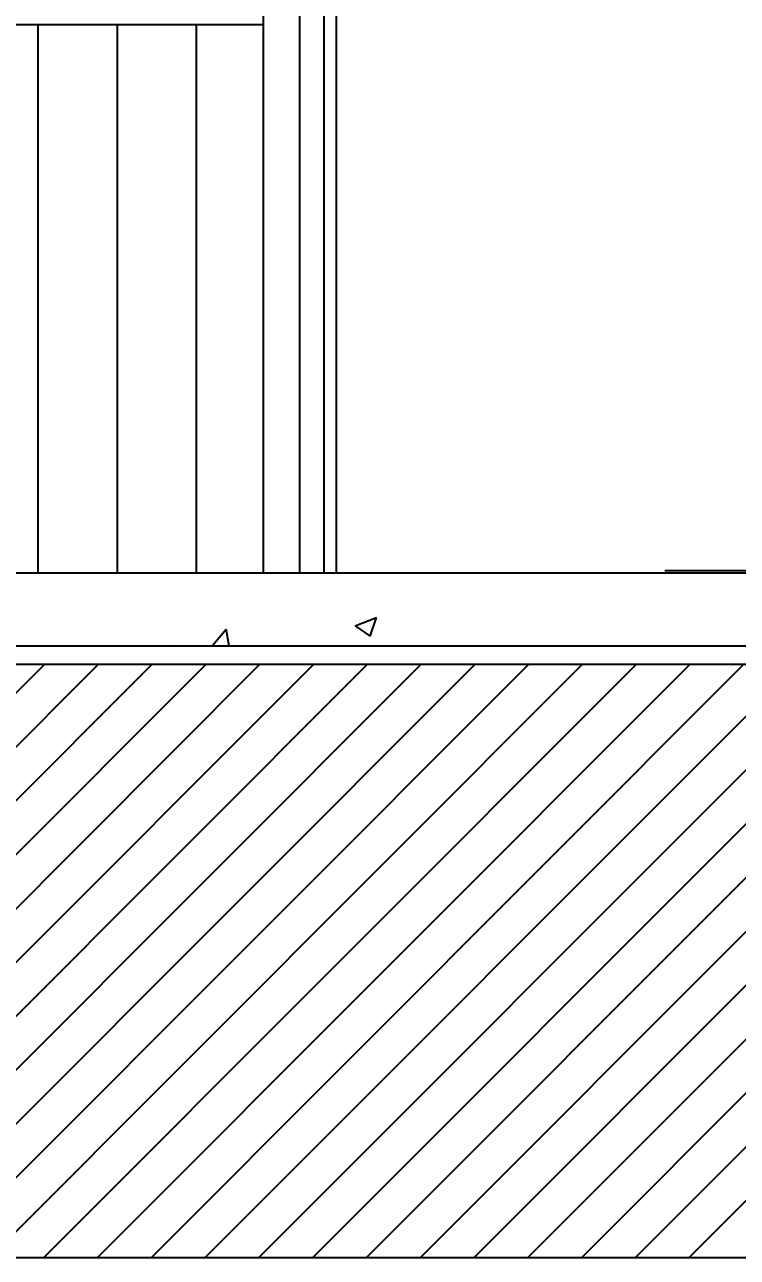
# Model space of a CAD drawing. Extents: x -43 to 70, y -5 to 23.
# Drawn here: x 28.616 to 29.787, y 10.528 to 12.552 of the extents above; entities that cross this region are included whole.
import ezdxf

# ---------------------------------------------------------------- set-up
doc = ezdxf.new("R2010")
doc.units = 0
doc.header["$LTSCALE"] = 20
doc.layers.get('0').update_dxf_attribs({"color": 5, "linetype": 'CONTINUOUS'})
doc.layers.get('DEFPOINTS').update_dxf_attribs({"linetype": 'CONTINUOUS'})
for name, color, linetype in [('BASE', 1, 'CONTINUOUS'), ('CONTRAPIS', 1, 'CONTINUOUS'), ('COTAS', 244, 'CONTINUOUS'), ('PAREDE', 7, 'CONTINUOUS'), ('TEXTO', 1, 'CONTINUOUS')]:
    doc.layers.add(name, color=color, linetype=linetype)
doc.styles.add('ROMANC', font='romanc')
doc.dimstyles.new('ISO-25', dxfattribs={"dimscale": 0.8, "dimtxt": 0.12, "dimasz": 0.06, "dimexe": 0.05, "dimexo": 0.5, "dimgap": 0.02, "dimtad": 1, "dimtoh": 1, "dimzin": 1, "dimtxsty": 'ROMANC', "dimblk1": 'OBLIQUE', "dimblk2": 'OBLIQUE', "dimsah": 1, "dimcen": 0.12, "dimclrd": 244, "dimclre": 244, "dimclrt": 244, "dimazin": 3, "dimtfac": 1, "dimtdec": 4, "dimtmove": 0, "dimatfit": 3, "dimtvp": 1, "dimtolj": 1, "dimtzin": 0})

# ---------------------------------------------------------------- blocks, each defined once
blk = doc.blocks.new('*X72')
at = {"color": 0, "linetype": 'CONTINUOUS'}
for p, q in [((27.6755, 10.5281), (28.6492, 11.5019)), ((27.7639, 10.5281), (28.7376, 11.5019)), ((27.8522, 10.5281), (28.826, 11.5019)), ((27.9406, 10.5281), (28.9144, 11.5019)), ((28.029, 10.5281), (29.0028, 11.5019)), ((28.1174, 10.5281), (29.0912, 11.5019)), ((28.2058, 10.5281), (29.1796, 11.5019)), ((28.2942, 10.5281), (29.268, 11.5019)), ((28.3826, 10.5281), (29.3563, 11.5019)), ((28.471, 10.5281), (29.4447, 11.5019)), ((28.5594, 10.5281), (29.5331, 11.5019)), ((28.6477, 10.5281), (29.6215, 11.5019)), ((28.7361, 10.5281), (29.7099, 11.5019)), ((28.8245, 10.5281), (29.7983, 11.5019)), ((28.9129, 10.5281), (29.8867, 11.5019)), ((29.0013, 10.5281), (29.9751, 11.5019)), ((29.62, 10.5281), (30.5938, 11.5019)), ((29.7084, 10.5281), (30.6822, 11.5019)), ((29.0897, 10.5281), (30.038, 11.4764)), ((29.1781, 10.5281), (30.038, 11.388)), ((29.2665, 10.5281), (30.038, 11.2996)), ((29.3548, 10.5281), (30.038, 11.2113)), ((29.4432, 10.5281), (30.0595, 11.1444)), ((29.5316, 10.5281), (30.1479, 11.1444))]:
    blk.add_line(p, q, dxfattribs=at)
blk = doc.blocks.new('*X165')
at = {"color": 0, "linetype": 'CONTINUOUS'}
for p, q in [((29.2039, 11.6479), (29.2039, 11.6479)), ((29.4708, 11.6366), (29.4708, 11.6366)), ((29.0332, 11.635), (29.0332, 11.635)), ((29.4826, 11.6167), (29.4826, 11.6167)), ((29.5003, 11.6353), (29.5003, 11.6353)), ((29.6078, 11.6332), (29.6078, 11.6332)), ((29.7377, 11.6253), (29.7377, 11.6253)), ((29.2436, 11.6001), (29.2436, 11.6001)), ((28.7416, 11.585), (28.7416, 11.585)), ((29.1593, 11.5649), (29.1943, 11.5783)), ((29.1842, 11.5481), (29.1943, 11.5783)), ((28.9243, 11.5319), (28.9473, 11.5593)), ((28.9523, 11.5319), (28.9473, 11.5593)), ((28.9839, 11.5626), (28.9839, 11.5626)), ((29.1593, 11.5649), (29.1842, 11.5481)), ((29.1669, 11.5751), (29.1669, 11.5751)), ((28.9775, 11.5502), (28.9775, 11.5502)), ((28.8523, 11.5337), (28.8523, 11.5337))]:
    blk.add_line(p, q, dxfattribs=at)
blk = doc.blocks.new('*X167')
at = {"color": 0, "linetype": 'CONTINUOUS'}
for p, q in [((29.2039, 11.6479), (29.2039, 11.6479)), ((29.4708, 11.6366), (29.4708, 11.6366)), ((29.0332, 11.635), (29.0332, 11.635)), ((29.4826, 11.6167), (29.4826, 11.6167)), ((29.5003, 11.6353), (29.5003, 11.6353)), ((29.6078, 11.6332), (29.6078, 11.6332)), ((29.7377, 11.6253), (29.7377, 11.6253)), ((29.2436, 11.6001), (29.2436, 11.6001)), ((28.7416, 11.585), (28.7416, 11.585)), ((29.1593, 11.5649), (29.1943, 11.5783)), ((29.1842, 11.5481), (29.1943, 11.5783)), ((28.9243, 11.5319), (28.9473, 11.5593)), ((28.9523, 11.5319), (28.9473, 11.5593)), ((28.9839, 11.5626), (28.9839, 11.5626)), ((29.1593, 11.5649), (29.1842, 11.5481)), ((29.1669, 11.5751), (29.1669, 11.5751)), ((28.9775, 11.5502), (28.9775, 11.5502)), ((28.8523, 11.5337), (28.8523, 11.5337))]:
    blk.add_line(p, q, dxfattribs=at)
blk = doc.blocks.new('*X169')
at = {"color": 0, "linetype": 'CONTINUOUS'}
for p, q in [((29.2039, 11.6479), (29.2039, 11.6479)), ((29.4708, 11.6366), (29.4708, 11.6366)), ((29.0332, 11.635), (29.0332, 11.635)), ((29.4826, 11.6167), (29.4826, 11.6167)), ((29.5003, 11.6353), (29.5003, 11.6353)), ((29.6078, 11.6332), (29.6078, 11.6332)), ((29.7377, 11.6253), (29.7377, 11.6253)), ((29.2436, 11.6001), (29.2436, 11.6001)), ((28.7416, 11.585), (28.7416, 11.585)), ((29.1593, 11.5649), (29.1943, 11.5783)), ((29.1842, 11.5481), (29.1943, 11.5783)), ((28.9243, 11.5319), (28.9473, 11.5593)), ((28.9523, 11.5319), (28.9473, 11.5593)), ((28.9839, 11.5626), (28.9839, 11.5626)), ((29.1593, 11.5649), (29.1842, 11.5481)), ((29.1669, 11.5751), (29.1669, 11.5751)), ((28.9775, 11.5502), (28.9775, 11.5502)), ((28.8523, 11.5337), (28.8523, 11.5337))]:
    blk.add_line(p, q, dxfattribs=at)
blk = doc.blocks.new('*X171')
at = {"color": 0, "linetype": 'CONTINUOUS'}
for p, q in [((29.2039, 11.6479), (29.2039, 11.6479)), ((29.4708, 11.6366), (29.4708, 11.6366)), ((29.0332, 11.635), (29.0332, 11.635)), ((29.4826, 11.6167), (29.4826, 11.6167)), ((29.5003, 11.6353), (29.5003, 11.6353)), ((29.6078, 11.6332), (29.6078, 11.6332)), ((29.7377, 11.6253), (29.7377, 11.6253)), ((29.2436, 11.6001), (29.2436, 11.6001)), ((28.7416, 11.585), (28.7416, 11.585)), ((29.1593, 11.5649), (29.1943, 11.5783)), ((29.1842, 11.5481), (29.1943, 11.5783)), ((28.9243, 11.5319), (28.9473, 11.5593)), ((28.9523, 11.5319), (28.9473, 11.5593)), ((28.9839, 11.5626), (28.9839, 11.5626)), ((29.1593, 11.5649), (29.1842, 11.5481)), ((29.1669, 11.5751), (29.1669, 11.5751)), ((28.9775, 11.5502), (28.9775, 11.5502)), ((28.8523, 11.5337), (28.8523, 11.5337))]:
    blk.add_line(p, q, dxfattribs=at)
blk = doc.blocks.new('*X173')
at = {"color": 0, "linetype": 'CONTINUOUS'}
for p, q in [((29.2039, 11.6479), (29.2039, 11.6479)), ((29.4708, 11.6366), (29.4708, 11.6366)), ((29.0332, 11.635), (29.0332, 11.635)), ((29.4826, 11.6167), (29.4826, 11.6167)), ((29.5003, 11.6353), (29.5003, 11.6353)), ((29.6078, 11.6332), (29.6078, 11.6332)), ((29.7377, 11.6253), (29.7377, 11.6253)), ((29.2436, 11.6001), (29.2436, 11.6001)), ((28.7416, 11.585), (28.7416, 11.585)), ((29.1593, 11.5649), (29.1943, 11.5783)), ((29.1842, 11.5481), (29.1943, 11.5783)), ((28.9243, 11.5319), (28.9473, 11.5593)), ((28.9523, 11.5319), (28.9473, 11.5593)), ((28.9839, 11.5626), (28.9839, 11.5626)), ((29.1593, 11.5649), (29.1842, 11.5481)), ((29.1669, 11.5751), (29.1669, 11.5751)), ((28.9775, 11.5502), (28.9775, 11.5502)), ((28.8523, 11.5337), (28.8523, 11.5337))]:
    blk.add_line(p, q, dxfattribs=at)
blk = doc.blocks.new('*X175')
at = {"color": 0, "linetype": 'CONTINUOUS'}
for p, q in [((29.2039, 11.6479), (29.2039, 11.6479)), ((29.4708, 11.6366), (29.4708, 11.6366)), ((29.0332, 11.635), (29.0332, 11.635)), ((29.4826, 11.6167), (29.4826, 11.6167)), ((29.5003, 11.6353), (29.5003, 11.6353)), ((29.6078, 11.6332), (29.6078, 11.6332)), ((29.7377, 11.6253), (29.7377, 11.6253)), ((29.2436, 11.6001), (29.2436, 11.6001)), ((28.7416, 11.585), (28.7416, 11.585)), ((29.1593, 11.5649), (29.1943, 11.5783)), ((29.1842, 11.5481), (29.1943, 11.5783)), ((28.9243, 11.5319), (28.9473, 11.5593)), ((28.9523, 11.5319), (28.9473, 11.5593)), ((28.9839, 11.5626), (28.9839, 11.5626)), ((29.1593, 11.5649), (29.1842, 11.5481)), ((29.1669, 11.5751), (29.1669, 11.5751)), ((28.9775, 11.5502), (28.9775, 11.5502)), ((28.8523, 11.5337), (28.8523, 11.5337))]:
    blk.add_line(p, q, dxfattribs=at)
blk = doc.blocks.new('*X177')
at = {"color": 0, "linetype": 'CONTINUOUS'}
for p, q in [((29.2039, 11.6479), (29.2039, 11.6479)), ((29.4708, 11.6366), (29.4708, 11.6366)), ((29.0332, 11.635), (29.0332, 11.635)), ((29.4826, 11.6167), (29.4826, 11.6167)), ((29.5003, 11.6353), (29.5003, 11.6353)), ((29.6078, 11.6332), (29.6078, 11.6332)), ((29.7377, 11.6253), (29.7377, 11.6253)), ((29.2436, 11.6001), (29.2436, 11.6001)), ((28.7416, 11.585), (28.7416, 11.585)), ((29.1593, 11.5649), (29.1943, 11.5783)), ((29.1842, 11.5481), (29.1943, 11.5783)), ((28.9243, 11.5319), (28.9473, 11.5593)), ((28.9523, 11.5319), (28.9473, 11.5593)), ((28.9839, 11.5626), (28.9839, 11.5626)), ((29.1593, 11.5649), (29.1842, 11.5481)), ((29.1669, 11.5751), (29.1669, 11.5751)), ((28.9775, 11.5502), (28.9775, 11.5502)), ((28.8523, 11.5337), (28.8523, 11.5337))]:
    blk.add_line(p, q, dxfattribs=at)
blk = doc.blocks.new('*X179')
at = {"color": 0, "linetype": 'CONTINUOUS'}
for p, q in [((29.2039, 11.6479), (29.2039, 11.6479)), ((29.4708, 11.6366), (29.4708, 11.6366)), ((29.0332, 11.635), (29.0332, 11.635)), ((29.4826, 11.6167), (29.4826, 11.6167)), ((29.5003, 11.6353), (29.5003, 11.6353)), ((29.6078, 11.6332), (29.6078, 11.6332)), ((29.7377, 11.6253), (29.7377, 11.6253)), ((29.2436, 11.6001), (29.2436, 11.6001)), ((28.7416, 11.585), (28.7416, 11.585)), ((29.1593, 11.5649), (29.1943, 11.5783)), ((29.1842, 11.5481), (29.1943, 11.5783)), ((28.9243, 11.5319), (28.9473, 11.5593)), ((28.9523, 11.5319), (28.9473, 11.5593)), ((28.9839, 11.5626), (28.9839, 11.5626)), ((29.1593, 11.5649), (29.1842, 11.5481)), ((29.1669, 11.5751), (29.1669, 11.5751)), ((28.9775, 11.5502), (28.9775, 11.5502)), ((28.8523, 11.5337), (28.8523, 11.5337))]:
    blk.add_line(p, q, dxfattribs=at)
blk = doc.blocks.new('*X181')
at = {"color": 0, "linetype": 'CONTINUOUS'}
for p, q in [((29.2039, 11.6479), (29.2039, 11.6479)), ((29.4708, 11.6366), (29.4708, 11.6366)), ((29.0332, 11.635), (29.0332, 11.635)), ((29.4826, 11.6167), (29.4826, 11.6167)), ((29.5003, 11.6353), (29.5003, 11.6353)), ((29.6078, 11.6332), (29.6078, 11.6332)), ((29.7377, 11.6253), (29.7377, 11.6253)), ((29.2436, 11.6001), (29.2436, 11.6001)), ((28.7416, 11.585), (28.7416, 11.585)), ((29.1593, 11.5649), (29.1943, 11.5783)), ((29.1842, 11.5481), (29.1943, 11.5783)), ((28.9243, 11.5319), (28.9473, 11.5593)), ((28.9523, 11.5319), (28.9473, 11.5593)), ((28.9839, 11.5626), (28.9839, 11.5626)), ((29.1593, 11.5649), (29.1842, 11.5481)), ((29.1669, 11.5751), (29.1669, 11.5751)), ((28.9775, 11.5502), (28.9775, 11.5502)), ((28.8523, 11.5337), (28.8523, 11.5337))]:
    blk.add_line(p, q, dxfattribs=at)
blk = doc.blocks.new('*X183')
at = {"color": 0, "linetype": 'CONTINUOUS'}
for p, q in [((29.2039, 11.6479), (29.2039, 11.6479)), ((29.4708, 11.6366), (29.4708, 11.6366)), ((29.0332, 11.635), (29.0332, 11.635)), ((29.4826, 11.6167), (29.4826, 11.6167)), ((29.5003, 11.6353), (29.5003, 11.6353)), ((29.6078, 11.6332), (29.6078, 11.6332)), ((29.7377, 11.6253), (29.7377, 11.6253)), ((29.2436, 11.6001), (29.2436, 11.6001)), ((28.7416, 11.585), (28.7416, 11.585)), ((29.1593, 11.5649), (29.1943, 11.5783)), ((29.1842, 11.5481), (29.1943, 11.5783)), ((28.9243, 11.5319), (28.9473, 11.5593)), ((28.9523, 11.5319), (28.9473, 11.5593)), ((28.9839, 11.5626), (28.9839, 11.5626)), ((29.1593, 11.5649), (29.1842, 11.5481)), ((29.1669, 11.5751), (29.1669, 11.5751)), ((28.9775, 11.5502), (28.9775, 11.5502)), ((28.8523, 11.5337), (28.8523, 11.5337))]:
    blk.add_line(p, q, dxfattribs=at)
blk = doc.blocks.new('*X185')
at = {"color": 0, "linetype": 'CONTINUOUS'}
for p, q in [((29.2039, 11.6479), (29.2039, 11.6479)), ((29.4708, 11.6366), (29.4708, 11.6366)), ((29.0332, 11.635), (29.0332, 11.635)), ((29.4826, 11.6167), (29.4826, 11.6167)), ((29.5003, 11.6353), (29.5003, 11.6353)), ((29.6078, 11.6332), (29.6078, 11.6332)), ((29.7377, 11.6253), (29.7377, 11.6253)), ((29.2436, 11.6001), (29.2436, 11.6001)), ((28.7416, 11.585), (28.7416, 11.585)), ((29.1593, 11.5649), (29.1943, 11.5783)), ((29.1842, 11.5481), (29.1943, 11.5783)), ((28.9243, 11.5319), (28.9473, 11.5593)), ((28.9523, 11.5319), (28.9473, 11.5593)), ((28.9839, 11.5626), (28.9839, 11.5626)), ((29.1593, 11.5649), (29.1842, 11.5481)), ((29.1669, 11.5751), (29.1669, 11.5751)), ((28.9775, 11.5502), (28.9775, 11.5502)), ((28.8523, 11.5337), (28.8523, 11.5337))]:
    blk.add_line(p, q, dxfattribs=at)
blk = doc.blocks.new('*X187')
at = {"color": 0, "linetype": 'CONTINUOUS'}
for p, q in [((29.2039, 11.6479), (29.2039, 11.6479)), ((29.4708, 11.6366), (29.4708, 11.6366)), ((29.0332, 11.635), (29.0332, 11.635)), ((29.4826, 11.6167), (29.4826, 11.6167)), ((29.5003, 11.6353), (29.5003, 11.6353)), ((29.6078, 11.6332), (29.6078, 11.6332)), ((29.7377, 11.6253), (29.7377, 11.6253)), ((29.2436, 11.6001), (29.2436, 11.6001)), ((28.7416, 11.585), (28.7416, 11.585)), ((29.1593, 11.5649), (29.1943, 11.5783)), ((29.1842, 11.5481), (29.1943, 11.5783)), ((28.9243, 11.5319), (28.9473, 11.5593)), ((28.9523, 11.5319), (28.9473, 11.5593)), ((28.9839, 11.5626), (28.9839, 11.5626)), ((29.1593, 11.5649), (29.1842, 11.5481)), ((29.1669, 11.5751), (29.1669, 11.5751)), ((28.9775, 11.5502), (28.9775, 11.5502)), ((28.8523, 11.5337), (28.8523, 11.5337))]:
    blk.add_line(p, q, dxfattribs=at)
blk = doc.blocks.new('*X189')
at = {"color": 0, "linetype": 'CONTINUOUS'}
for p, q in [((29.2039, 11.6479), (29.2039, 11.6479)), ((29.4708, 11.6366), (29.4708, 11.6366)), ((29.0332, 11.635), (29.0332, 11.635)), ((29.4826, 11.6167), (29.4826, 11.6167)), ((29.5003, 11.6353), (29.5003, 11.6353)), ((29.6078, 11.6332), (29.6078, 11.6332)), ((29.7377, 11.6253), (29.7377, 11.6253)), ((29.2436, 11.6001), (29.2436, 11.6001)), ((28.7416, 11.585), (28.7416, 11.585)), ((29.1593, 11.5649), (29.1943, 11.5783)), ((29.1842, 11.5481), (29.1943, 11.5783)), ((28.9243, 11.5319), (28.9473, 11.5593)), ((28.9523, 11.5319), (28.9473, 11.5593)), ((28.9839, 11.5626), (28.9839, 11.5626)), ((29.1593, 11.5649), (29.1842, 11.5481)), ((29.1669, 11.5751), (29.1669, 11.5751)), ((28.9775, 11.5502), (28.9775, 11.5502)), ((28.8523, 11.5337), (28.8523, 11.5337))]:
    blk.add_line(p, q, dxfattribs=at)
blk = doc.blocks.new('*X191')
at = {"color": 0, "linetype": 'CONTINUOUS'}
for p, q in [((29.2039, 11.6479), (29.2039, 11.6479)), ((29.4708, 11.6366), (29.4708, 11.6366)), ((29.0332, 11.635), (29.0332, 11.635)), ((29.4826, 11.6167), (29.4826, 11.6167)), ((29.5003, 11.6353), (29.5003, 11.6353)), ((29.6078, 11.6332), (29.6078, 11.6332)), ((29.7377, 11.6253), (29.7377, 11.6253)), ((29.2436, 11.6001), (29.2436, 11.6001)), ((28.7416, 11.585), (28.7416, 11.585)), ((29.1593, 11.5649), (29.1943, 11.5783)), ((29.1842, 11.5481), (29.1943, 11.5783)), ((28.9243, 11.5319), (28.9473, 11.5593)), ((28.9523, 11.5319), (28.9473, 11.5593)), ((28.9839, 11.5626), (28.9839, 11.5626)), ((29.1593, 11.5649), (29.1842, 11.5481)), ((29.1669, 11.5751), (29.1669, 11.5751)), ((28.9775, 11.5502), (28.9775, 11.5502)), ((28.8523, 11.5337), (28.8523, 11.5337))]:
    blk.add_line(p, q, dxfattribs=at)
blk = doc.blocks.new('*X193')
at = {"color": 0, "linetype": 'CONTINUOUS'}
for p, q in [((29.2039, 11.6479), (29.2039, 11.6479)), ((29.4708, 11.6366), (29.4708, 11.6366)), ((29.0332, 11.635), (29.0332, 11.635)), ((29.4826, 11.6167), (29.4826, 11.6167)), ((29.5003, 11.6353), (29.5003, 11.6353)), ((29.6078, 11.6332), (29.6078, 11.6332)), ((29.7377, 11.6253), (29.7377, 11.6253)), ((29.2436, 11.6001), (29.2436, 11.6001)), ((28.7416, 11.585), (28.7416, 11.585)), ((29.1593, 11.5649), (29.1943, 11.5783)), ((29.1842, 11.5481), (29.1943, 11.5783)), ((28.9243, 11.5319), (28.9473, 11.5593)), ((28.9523, 11.5319), (28.9473, 11.5593)), ((28.9839, 11.5626), (28.9839, 11.5626)), ((29.1593, 11.5649), (29.1842, 11.5481)), ((29.1669, 11.5751), (29.1669, 11.5751)), ((28.9775, 11.5502), (28.9775, 11.5502)), ((28.8523, 11.5337), (28.8523, 11.5337))]:
    blk.add_line(p, q, dxfattribs=at)
blk = doc.blocks.new('*X195')
at = {"color": 0, "linetype": 'CONTINUOUS'}
for p, q in [((29.2039, 11.6479), (29.2039, 11.6479)), ((29.4708, 11.6366), (29.4708, 11.6366)), ((29.0332, 11.635), (29.0332, 11.635)), ((29.4826, 11.6167), (29.4826, 11.6167)), ((29.5003, 11.6353), (29.5003, 11.6353)), ((29.6078, 11.6332), (29.6078, 11.6332)), ((29.7377, 11.6253), (29.7377, 11.6253)), ((29.2436, 11.6001), (29.2436, 11.6001)), ((28.7416, 11.585), (28.7416, 11.585)), ((29.1593, 11.5649), (29.1943, 11.5783)), ((29.1842, 11.5481), (29.1943, 11.5783)), ((28.9243, 11.5319), (28.9473, 11.5593)), ((28.9523, 11.5319), (28.9473, 11.5593)), ((28.9839, 11.5626), (28.9839, 11.5626)), ((29.1593, 11.5649), (29.1842, 11.5481)), ((29.1669, 11.5751), (29.1669, 11.5751)), ((28.9775, 11.5502), (28.9775, 11.5502)), ((28.8523, 11.5337), (28.8523, 11.5337))]:
    blk.add_line(p, q, dxfattribs=at)
blk = doc.blocks.new('*X197')
at = {"color": 0, "linetype": 'CONTINUOUS'}
for p, q in [((29.2039, 11.6479), (29.2039, 11.6479)), ((29.4708, 11.6366), (29.4708, 11.6366)), ((29.0332, 11.635), (29.0332, 11.635)), ((29.4826, 11.6167), (29.4826, 11.6167)), ((29.5003, 11.6353), (29.5003, 11.6353)), ((29.6078, 11.6332), (29.6078, 11.6332)), ((29.7377, 11.6253), (29.7377, 11.6253)), ((29.2436, 11.6001), (29.2436, 11.6001)), ((28.7416, 11.585), (28.7416, 11.585)), ((29.1593, 11.5649), (29.1943, 11.5783)), ((29.1842, 11.5481), (29.1943, 11.5783)), ((28.9243, 11.5319), (28.9473, 11.5593)), ((28.9523, 11.5319), (28.9473, 11.5593)), ((28.9839, 11.5626), (28.9839, 11.5626)), ((29.1593, 11.5649), (29.1842, 11.5481)), ((29.1669, 11.5751), (29.1669, 11.5751)), ((28.9775, 11.5502), (28.9775, 11.5502)), ((28.8523, 11.5337), (28.8523, 11.5337))]:
    blk.add_line(p, q, dxfattribs=at)
blk = doc.blocks.new('*X199')
at = {"color": 0, "linetype": 'CONTINUOUS'}
for p, q in [((29.2039, 11.6479), (29.2039, 11.6479)), ((29.4708, 11.6366), (29.4708, 11.6366)), ((29.0332, 11.635), (29.0332, 11.635)), ((29.4826, 11.6167), (29.4826, 11.6167)), ((29.5003, 11.6353), (29.5003, 11.6353)), ((29.6078, 11.6332), (29.6078, 11.6332)), ((29.7377, 11.6253), (29.7377, 11.6253)), ((29.2436, 11.6001), (29.2436, 11.6001)), ((28.7416, 11.585), (28.7416, 11.585)), ((29.1593, 11.5649), (29.1943, 11.5783)), ((29.1842, 11.5481), (29.1943, 11.5783)), ((28.9243, 11.5319), (28.9473, 11.5593)), ((28.9523, 11.5319), (28.9473, 11.5593)), ((28.9839, 11.5626), (28.9839, 11.5626)), ((29.1593, 11.5649), (29.1842, 11.5481)), ((29.1669, 11.5751), (29.1669, 11.5751)), ((28.9775, 11.5502), (28.9775, 11.5502)), ((28.8523, 11.5337), (28.8523, 11.5337))]:
    blk.add_line(p, q, dxfattribs=at)
blk = doc.blocks.new('*X201')
at = {"color": 0, "linetype": 'CONTINUOUS'}
for p, q in [((29.2039, 11.6479), (29.2039, 11.6479)), ((29.4708, 11.6366), (29.4708, 11.6366)), ((29.0332, 11.635), (29.0332, 11.635)), ((29.4826, 11.6167), (29.4826, 11.6167)), ((29.5003, 11.6353), (29.5003, 11.6353)), ((29.6078, 11.6332), (29.6078, 11.6332)), ((29.7377, 11.6253), (29.7377, 11.6253)), ((29.2436, 11.6001), (29.2436, 11.6001)), ((28.7416, 11.585), (28.7416, 11.585)), ((29.1593, 11.5649), (29.1943, 11.5783)), ((29.1842, 11.5481), (29.1943, 11.5783)), ((28.9243, 11.5319), (28.9473, 11.5593)), ((28.9523, 11.5319), (28.9473, 11.5593)), ((28.9839, 11.5626), (28.9839, 11.5626)), ((29.1593, 11.5649), (29.1842, 11.5481)), ((29.1669, 11.5751), (29.1669, 11.5751)), ((28.9775, 11.5502), (28.9775, 11.5502)), ((28.8523, 11.5337), (28.8523, 11.5337))]:
    blk.add_line(p, q, dxfattribs=at)
blk = doc.blocks.new('*X203')
at = {"color": 0, "linetype": 'CONTINUOUS'}
for p, q in [((29.2039, 11.6479), (29.2039, 11.6479)), ((29.4708, 11.6366), (29.4708, 11.6366)), ((29.0332, 11.635), (29.0332, 11.635)), ((29.4826, 11.6167), (29.4826, 11.6167)), ((29.5003, 11.6353), (29.5003, 11.6353)), ((29.6078, 11.6332), (29.6078, 11.6332)), ((29.7377, 11.6253), (29.7377, 11.6253)), ((29.2436, 11.6001), (29.2436, 11.6001)), ((28.7416, 11.585), (28.7416, 11.585)), ((29.1593, 11.5649), (29.1943, 11.5783)), ((29.1842, 11.5481), (29.1943, 11.5783)), ((28.9243, 11.5319), (28.9473, 11.5593)), ((28.9523, 11.5319), (28.9473, 11.5593)), ((28.9839, 11.5626), (28.9839, 11.5626)), ((29.1593, 11.5649), (29.1842, 11.5481)), ((29.1669, 11.5751), (29.1669, 11.5751)), ((28.9775, 11.5502), (28.9775, 11.5502)), ((28.8523, 11.5337), (28.8523, 11.5337))]:
    blk.add_line(p, q, dxfattribs=at)
blk = doc.blocks.new('*X205')
at = {"color": 0, "linetype": 'CONTINUOUS'}
for p, q in [((29.2039, 11.6479), (29.2039, 11.6479)), ((29.4708, 11.6366), (29.4708, 11.6366)), ((29.0332, 11.635), (29.0332, 11.635)), ((29.4826, 11.6167), (29.4826, 11.6167)), ((29.5003, 11.6353), (29.5003, 11.6353)), ((29.6078, 11.6332), (29.6078, 11.6332)), ((29.7377, 11.6253), (29.7377, 11.6253)), ((29.2436, 11.6001), (29.2436, 11.6001)), ((28.7416, 11.585), (28.7416, 11.585)), ((29.1593, 11.5649), (29.1943, 11.5783)), ((29.1842, 11.5481), (29.1943, 11.5783)), ((28.9243, 11.5319), (28.9473, 11.5593)), ((28.9523, 11.5319), (28.9473, 11.5593)), ((28.9839, 11.5626), (28.9839, 11.5626)), ((29.1593, 11.5649), (29.1842, 11.5481)), ((29.1669, 11.5751), (29.1669, 11.5751)), ((28.9775, 11.5502), (28.9775, 11.5502)), ((28.8523, 11.5337), (28.8523, 11.5337))]:
    blk.add_line(p, q, dxfattribs=at)
blk = doc.blocks.new('*X207')
at = {"color": 0, "linetype": 'CONTINUOUS'}
for p, q in [((29.2039, 11.6479), (29.2039, 11.6479)), ((29.4708, 11.6366), (29.4708, 11.6366)), ((29.0332, 11.635), (29.0332, 11.635)), ((29.4826, 11.6167), (29.4826, 11.6167)), ((29.5003, 11.6353), (29.5003, 11.6353)), ((29.6078, 11.6332), (29.6078, 11.6332)), ((29.7377, 11.6253), (29.7377, 11.6253)), ((29.2436, 11.6001), (29.2436, 11.6001)), ((28.7416, 11.585), (28.7416, 11.585)), ((29.1593, 11.5649), (29.1943, 11.5783)), ((29.1842, 11.5481), (29.1943, 11.5783)), ((28.9243, 11.5319), (28.9473, 11.5593)), ((28.9523, 11.5319), (28.9473, 11.5593)), ((28.9839, 11.5626), (28.9839, 11.5626)), ((29.1593, 11.5649), (29.1842, 11.5481)), ((29.1669, 11.5751), (29.1669, 11.5751)), ((28.9775, 11.5502), (28.9775, 11.5502)), ((28.8523, 11.5337), (28.8523, 11.5337))]:
    blk.add_line(p, q, dxfattribs=at)
blk = doc.blocks.new('*X209')
at = {"color": 0, "linetype": 'CONTINUOUS'}
for p, q in [((29.2039, 11.6479), (29.2039, 11.6479)), ((29.4708, 11.6366), (29.4708, 11.6366)), ((29.0332, 11.635), (29.0332, 11.635)), ((29.4826, 11.6167), (29.4826, 11.6167)), ((29.5003, 11.6353), (29.5003, 11.6353)), ((29.6078, 11.6332), (29.6078, 11.6332)), ((29.7377, 11.6253), (29.7377, 11.6253)), ((29.2436, 11.6001), (29.2436, 11.6001)), ((28.7416, 11.585), (28.7416, 11.585)), ((29.1593, 11.5649), (29.1943, 11.5783)), ((29.1842, 11.5481), (29.1943, 11.5783)), ((28.9243, 11.5319), (28.9473, 11.5593)), ((28.9523, 11.5319), (28.9473, 11.5593)), ((28.9839, 11.5626), (28.9839, 11.5626)), ((29.1593, 11.5649), (29.1842, 11.5481)), ((29.1669, 11.5751), (29.1669, 11.5751)), ((28.9775, 11.5502), (28.9775, 11.5502)), ((28.8523, 11.5337), (28.8523, 11.5337))]:
    blk.add_line(p, q, dxfattribs=at)
blk = doc.blocks.new('*X211')
at = {"color": 0, "linetype": 'CONTINUOUS'}
for p, q in [((29.2039, 11.6479), (29.2039, 11.6479)), ((29.4708, 11.6366), (29.4708, 11.6366)), ((29.0332, 11.635), (29.0332, 11.635)), ((29.4826, 11.6167), (29.4826, 11.6167)), ((29.5003, 11.6353), (29.5003, 11.6353)), ((29.6078, 11.6332), (29.6078, 11.6332)), ((29.7377, 11.6253), (29.7377, 11.6253)), ((29.2436, 11.6001), (29.2436, 11.6001)), ((28.7416, 11.585), (28.7416, 11.585)), ((29.1593, 11.5649), (29.1943, 11.5783)), ((29.1842, 11.5481), (29.1943, 11.5783)), ((28.9243, 11.5319), (28.9473, 11.5593)), ((28.9523, 11.5319), (28.9473, 11.5593)), ((28.9839, 11.5626), (28.9839, 11.5626)), ((29.1593, 11.5649), (29.1842, 11.5481)), ((29.1669, 11.5751), (29.1669, 11.5751)), ((28.9775, 11.5502), (28.9775, 11.5502)), ((28.8523, 11.5337), (28.8523, 11.5337))]:
    blk.add_line(p, q, dxfattribs=at)
blk = doc.blocks.new('*X213')
at = {"color": 0, "linetype": 'CONTINUOUS'}
for p, q in [((29.2039, 11.6479), (29.2039, 11.6479)), ((29.4708, 11.6366), (29.4708, 11.6366)), ((29.0332, 11.635), (29.0332, 11.635)), ((29.4826, 11.6167), (29.4826, 11.6167)), ((29.5003, 11.6353), (29.5003, 11.6353)), ((29.6078, 11.6332), (29.6078, 11.6332)), ((29.7377, 11.6253), (29.7377, 11.6253)), ((29.2436, 11.6001), (29.2436, 11.6001)), ((28.7416, 11.585), (28.7416, 11.585)), ((29.1593, 11.5649), (29.1943, 11.5783)), ((29.1842, 11.5481), (29.1943, 11.5783)), ((28.9243, 11.5319), (28.9473, 11.5593)), ((28.9523, 11.5319), (28.9473, 11.5593)), ((28.9839, 11.5626), (28.9839, 11.5626)), ((29.1593, 11.5649), (29.1842, 11.5481)), ((29.1669, 11.5751), (29.1669, 11.5751)), ((28.9775, 11.5502), (28.9775, 11.5502)), ((28.8523, 11.5337), (28.8523, 11.5337))]:
    blk.add_line(p, q, dxfattribs=at)
blk = doc.blocks.new('*X215')
at = {"color": 0, "linetype": 'CONTINUOUS'}
for p, q in [((29.2039, 11.6479), (29.2039, 11.6479)), ((29.4708, 11.6366), (29.4708, 11.6366)), ((29.0332, 11.635), (29.0332, 11.635)), ((29.4826, 11.6167), (29.4826, 11.6167)), ((29.5003, 11.6353), (29.5003, 11.6353)), ((29.6078, 11.6332), (29.6078, 11.6332)), ((29.7377, 11.6253), (29.7377, 11.6253)), ((29.2436, 11.6001), (29.2436, 11.6001)), ((28.7416, 11.585), (28.7416, 11.585)), ((29.1593, 11.5649), (29.1943, 11.5783)), ((29.1842, 11.5481), (29.1943, 11.5783)), ((28.9243, 11.5319), (28.9473, 11.5593)), ((28.9523, 11.5319), (28.9473, 11.5593)), ((28.9839, 11.5626), (28.9839, 11.5626)), ((29.1593, 11.5649), (29.1842, 11.5481)), ((29.1669, 11.5751), (29.1669, 11.5751)), ((28.9775, 11.5502), (28.9775, 11.5502)), ((28.8523, 11.5337), (28.8523, 11.5337))]:
    blk.add_line(p, q, dxfattribs=at)
blk = doc.blocks.new('*X217')
at = {"color": 0, "linetype": 'CONTINUOUS'}
for p, q in [((29.2039, 11.6479), (29.2039, 11.6479)), ((29.4708, 11.6366), (29.4708, 11.6366)), ((29.0332, 11.635), (29.0332, 11.635)), ((29.4826, 11.6167), (29.4826, 11.6167)), ((29.5003, 11.6353), (29.5003, 11.6353)), ((29.6078, 11.6332), (29.6078, 11.6332)), ((29.7377, 11.6253), (29.7377, 11.6253)), ((29.2436, 11.6001), (29.2436, 11.6001)), ((28.7416, 11.585), (28.7416, 11.585)), ((29.1593, 11.5649), (29.1943, 11.5783)), ((29.1842, 11.5481), (29.1943, 11.5783)), ((28.9243, 11.5319), (28.9473, 11.5593)), ((28.9523, 11.5319), (28.9473, 11.5593)), ((28.9839, 11.5626), (28.9839, 11.5626)), ((29.1593, 11.5649), (29.1842, 11.5481)), ((29.1669, 11.5751), (29.1669, 11.5751)), ((28.9775, 11.5502), (28.9775, 11.5502)), ((28.8523, 11.5337), (28.8523, 11.5337))]:
    blk.add_line(p, q, dxfattribs=at)
blk = doc.blocks.new('*X219')
at = {"color": 0, "linetype": 'CONTINUOUS'}
for p, q in [((29.2039, 11.6479), (29.2039, 11.6479)), ((29.4708, 11.6366), (29.4708, 11.6366)), ((29.0332, 11.635), (29.0332, 11.635)), ((29.4826, 11.6167), (29.4826, 11.6167)), ((29.5003, 11.6353), (29.5003, 11.6353)), ((29.6078, 11.6332), (29.6078, 11.6332)), ((29.7377, 11.6253), (29.7377, 11.6253)), ((29.2436, 11.6001), (29.2436, 11.6001)), ((28.7416, 11.585), (28.7416, 11.585)), ((29.1593, 11.5649), (29.1943, 11.5783)), ((29.1842, 11.5481), (29.1943, 11.5783)), ((28.9243, 11.5319), (28.9473, 11.5593)), ((28.9523, 11.5319), (28.9473, 11.5593)), ((28.9839, 11.5626), (28.9839, 11.5626)), ((29.1593, 11.5649), (29.1842, 11.5481)), ((29.1669, 11.5751), (29.1669, 11.5751)), ((28.9775, 11.5502), (28.9775, 11.5502)), ((28.8523, 11.5337), (28.8523, 11.5337))]:
    blk.add_line(p, q, dxfattribs=at)
blk = doc.blocks.new('_OBLIQUE')
at = {"color": 0, "linetype": 'BYBLOCK'}
blk.add_line((-0.5, -0.5), (0.5, 0.5), dxfattribs=at)
blk = doc.blocks.new('*D206')
at = {"color": 244, "linetype": 'BYBLOCK'}
for p, q in [((29.6358, 14.1026), (29.8537, 14.1026)), ((29.8937, 14.1026), (29.8937, 11.6559)), ((29.668, 11.6559), (29.8537, 11.6559))]:
    blk.add_line(p, q, dxfattribs=at)
at = {"layer": 'DEFPOINTS', "color": 0, "linetype": 'BYBLOCK'}
for p in [(30.0358, 14.1026), (29.8937, 11.6559), (30.068, 11.6559)]:
    blk.add_point(p, dxfattribs=at)
at = {"color": 244, "linetype": 'BYBLOCK', "xscale": 0.048, "yscale": 0.048, "zscale": 0.048}
for p, rotation in [((29.8937, 14.1026), 90), ((29.8937, 11.6559), 270)]:
    blk.add_blockref('_OBLIQUE', p, dxfattribs=dict(at, rotation=rotation))
at = {"color": 244, "linetype": 'BYBLOCK', "insert": (29.8297, 12.8793), "char_height": 0.096, "attachment_point": 5, "rotation": 90, "style": 'ROMANC'}
blk.add_mtext('\\A1;{2.43}', dxfattribs=at)

msp = doc.modelspace()

# ---------------------------------------------------------------- linework, layer by layer
at = {"layer": 'BASE'}
msp.add_line((25.068, 10.5281), (30.3812, 10.5281), dxfattribs=at)
at = {"layer": 'CONTRAPIS'}
for p, q in [((26.168, 11.6519), (31.338, 11.6519)), ((26.298, 11.5319), (30.068, 11.5319)), ((26.328, 11.5019), (30.038, 11.5019))]:
    msp.add_line(p, q, dxfattribs=at)
at = {"layer": 'COTAS', "color": 30, "linetype": 'CONTINUOUS'}
msp.add_line((29.008, 12.5517), (26.398, 12.5517), dxfattribs=at)
at = {"layer": 'PAREDE', "color": 30}
for p, q in [((29.008, 14.1017), (29.008, 11.6519)), ((28.638, 12.5517), (28.638, 11.6519)), ((28.768, 12.5517), (28.768, 11.6519)), ((28.898, 12.5517), (28.898, 11.6519))]:
    msp.add_line(p, q, dxfattribs=at)
at = {"layer": 'PAREDE', "color": 1}
for p, q in [((29.068, 14.1018), (29.068, 11.6519)), ((29.108, 14.1018), (29.108, 11.6519)), ((29.128, 14.1018), (29.128, 11.6519))]:
    msp.add_line(p, q, dxfattribs=at)

# ---------------------------------------------------------------- block references
at = {"layer": 'TEXTO', "color": 30, "linetype": 'CONTINUOUS'}
for name in ['*X165', '*X167', '*X169', '*X171', '*X173', '*X175', '*X177', '*X179', '*X181', '*X183', '*X185', '*X187', '*X189', '*X191', '*X193', '*X195', '*X197', '*X199', '*X201', '*X203', '*X205', '*X207', '*X209', '*X211', '*X213', '*X215', '*X217', '*X219', '*X72']:
    msp.add_blockref(name, (0, 0), dxfattribs=at)

# ---------------------------------------------------------------- dimensions: what is measured, and where the dimension line sits
at = {"layer": 'COTAS', "color": 30, "linetype": 'CONTINUOUS'}
dim = msp.add_linear_dim(base=(29.8937, 11.6559), p1=(30.0358, 14.1026), p2=(30.068, 11.6559), angle=90, text='{2.43}', dimstyle='ISO-25', dxfattribs=at)
dim.commit()
dim.dimension.update_dxf_attribs({"geometry": '*D206', "text_midpoint": (29.8297, 12.8793)})

doc.saveas('drawing.dxf')
